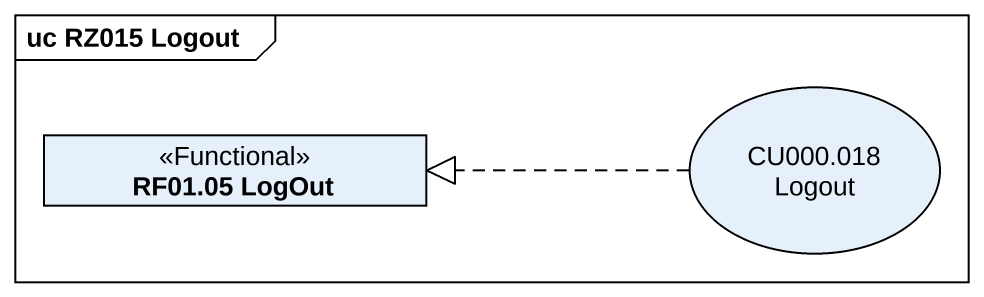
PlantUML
@startuml
mainframe uc RZ015 Logout
allowmixing
hide circle
hide empty members
class "RF01.05 LogOut" as RF01_05_LogOut <<Functional>>
usecase "CU000.018 Logout" as CU000_018_Logout
CU000_018_Logout .left.|> RF01_05_LogOut
@enduml
